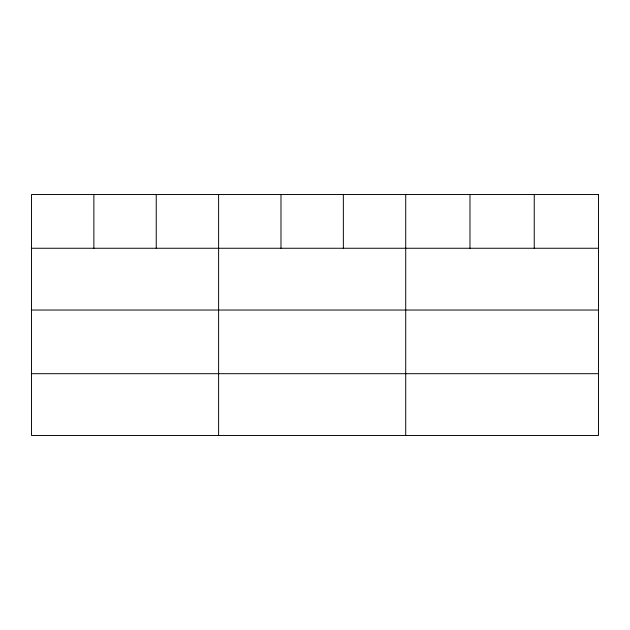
<?xml version="1.0" encoding="UTF-8"?>
<svg xmlns="http://www.w3.org/2000/svg" width="630" height="630" viewBox="0 0 630 630"><rect width="100%" height="100%" fill="white"/><g stroke="black" fill="none" stroke-linecap="round" stroke-linejoin="round"><path stroke-width="0.94" d="M31.5 248.259L598.5 248.259M31.5 310.039L598.5 310.039M31.5 373.692L598.5 373.692M534.24 194.536L534.24 248.259M469.98 194.536L469.98 248.259M405.72 194.536L405.72 435.464M343.35 194.536L343.35 248.259M280.98 194.536L280.98 248.259M218.61 194.536L218.61 435.464M156.24 194.536L156.24 248.259M93.87 194.536L93.87 248.259M598.5 194.536L31.5 194.536L31.5 435.464L598.5 435.464L598.5 194.536"/></g></svg>
